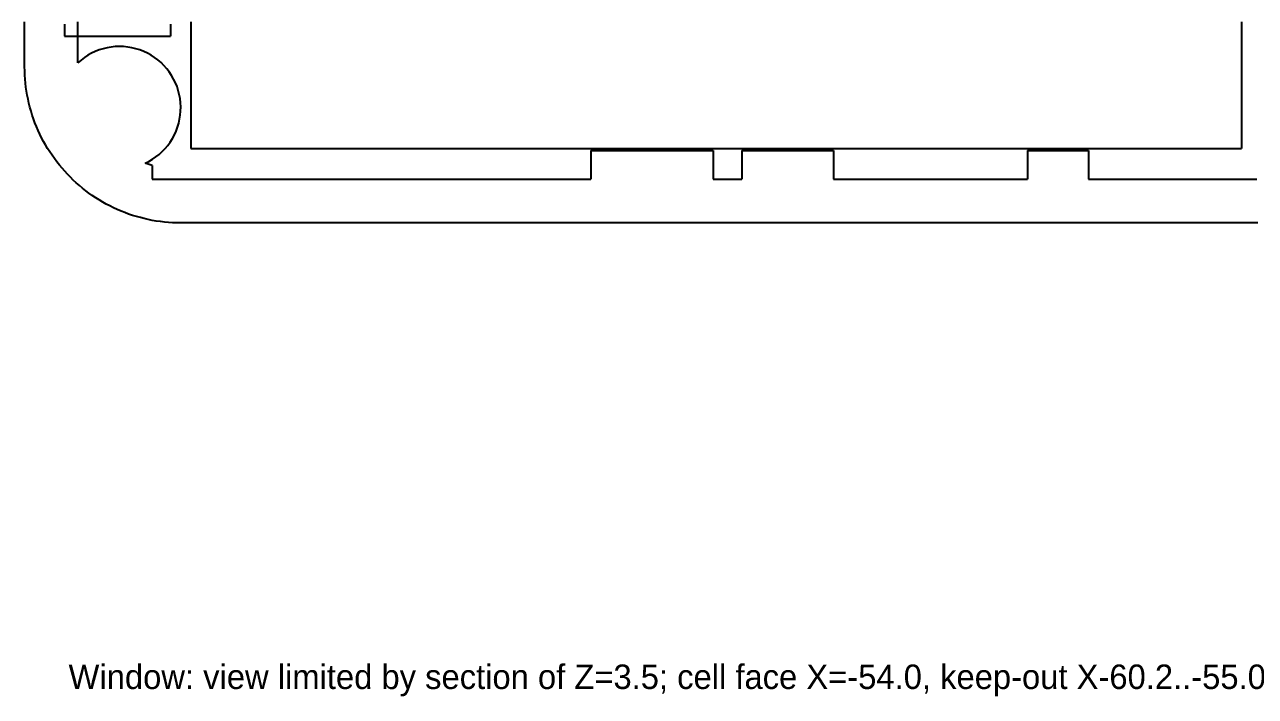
# Model space of a CAD drawing. Header units: metres. Extents: x -65 to 62, y -60 to 37.
# Drawn here: x -62.2 to -1.8, y -60.4 to -27.4 of the extents above; entities that cross this region are included whole.
import ezdxf

# ---------------------------------------------------------------- set-up
doc = ezdxf.new("R2010")
doc.units = ezdxf.units.M
for name, color, linetype in [('AL_Z1.6', 7, 'Continuous'), ('Vol_Ant_LTE_Main_K', 7, 'Continuous'), ('Vol_Battery', 7, 'Continuous')]:
    doc.layers.add(name, color=color, linetype=linetype)

msp = doc.modelspace()

# ---------------------------------------------------------------- linework, layer by layer
at = {"layer": 'AL_Z1.6'}
for points in [[(-62.1533, -29.5), (-62.1533, -29.3), (-62.1533, -29.1), (-62.1533, -28.9), (-62.1533, -28.7), (-62.1533, -28.5), (-62.1533, -28.3), (-62.1533, -28.1), (-62.1533, -27.9), (-62.1533, -27.7), (-62.1533, -27.5), (-62.1533, -27.3)], [(-59.53852, -29.29899), (-59.53852, -29.09831), (-59.53852, -28.89763), (-59.53852, -28.69695), (-59.53852, -28.49628), (-59.53852, -28.2956), (-59.53852, -28.09492), (-59.53852, -27.89424), (-59.53852, -27.69356), (-59.53852, -27.49289), (-59.53852, -27.29221)], [(-56.24718, -34.22589), (-56.06539, -34.13474), (-55.89018, -34.0315), (-55.72237, -33.91662), (-55.56273, -33.79063), (-55.41199, -33.65412), (-55.27085, -33.50771), (-55.13995, -33.35207), (-55.0199, -33.18792), (-54.91124, -33.01602), (-54.81448, -32.83715), (-54.73006, -32.65213), (-54.65836, -32.46182), (-54.59973, -32.26709), (-54.55442, -32.06884), (-54.52265, -31.86797), (-54.50456, -31.66541), (-54.50024, -31.46209), (-54.5097, -31.25895), (-54.5329, -31.05691), (-54.56974, -30.85691), (-54.62004, -30.65986), (-54.68358, -30.46668), (-54.76005, -30.27824), (-54.84912, -30.09542), (-54.95037, -29.91905), (-55.06334, -29.74995), (-55.1875, -29.58888), (-55.32229, -29.4366), (-55.46709, -29.29381), (-55.62123, -29.16115), (-55.784, -29.03924), (-55.95466, -28.92863), (-56.13242, -28.82984), (-56.31647, -28.74333), (-56.50595, -28.66948), (-56.7, -28.60863), (-56.89773, -28.56108), (-57.09822, -28.52703), (-57.30056, -28.50664), (-57.50382, -28.5), (-57.70706, -28.50715), (-57.90935, -28.52806), (-58.10975, -28.56262), (-58.30736, -28.61068), (-58.50125, -28.67202), (-58.69055, -28.74635), (-58.87437, -28.83333), (-59.05188, -28.93257), (-59.22225, -29.04361), (-59.38472, -29.16594), (-59.53852, -29.29899)], [(-54.5, -37.1533), (-54.70034, -37.15068), (-54.90054, -37.14281), (-55.10047, -37.12971), (-55.29999, -37.11137), (-55.49896, -37.08782), (-55.69724, -37.05908), (-55.8947, -37.02514), (-56.09121, -36.98606), (-56.28663, -36.94184), (-56.48082, -36.89252), (-56.67365, -36.83813), (-56.865, -36.77872), (-57.05472, -36.71432), (-57.2427, -36.64497), (-57.42879, -36.57073), (-57.61288, -36.49164), (-57.79483, -36.40776), (-57.97453, -36.31914), (-58.15184, -36.22585), (-58.32665, -36.12795), (-58.49884, -36.02551), (-58.66829, -35.9186), (-58.83488, -35.80728), (-58.9985, -35.69165), (-59.15903, -35.57177), (-59.31638, -35.44773), (-59.47042, -35.31961), (-59.62106, -35.18751), (-59.76818, -35.05151), (-59.9117, -34.9117), (-60.05151, -34.76818), (-60.18751, -34.62106), (-60.31961, -34.47042), (-60.44773, -34.31638), (-60.57177, -34.15903), (-60.69165, -33.9985), (-60.80728, -33.83488), (-60.9186, -33.66829), (-61.02551, -33.49884), (-61.12795, -33.32665), (-61.22585, -33.15184), (-61.31914, -32.97453), (-61.40776, -32.79483), (-61.49164, -32.61288), (-61.57073, -32.42879), (-61.64497, -32.2427), (-61.71432, -32.05472), (-61.77872, -31.865), (-61.83813, -31.67365), (-61.89252, -31.48082), (-61.94184, -31.28663), (-61.98606, -31.09121), (-62.02514, -30.8947), (-62.05908, -30.69724), (-62.08782, -30.49896), (-62.11137, -30.29999), (-62.12971, -30.10047), (-62.14281, -29.90054), (-62.15068, -29.70034), (-62.1533, -29.5)], [(-34.4, -33.6), (-34.4, -33.8), (-34.4, -34), (-34.4, -34.2), (-34.4, -34.4), (-34.4, -34.6), (-34.4, -34.8), (-34.4, -35)], [(-34.4, -33.6), (-34.2, -33.6), (-34, -33.6), (-33.8, -33.6), (-33.6, -33.6), (-33.4, -33.6), (-33.2, -33.6), (-33, -33.6), (-32.8, -33.6), (-32.6, -33.6), (-32.4, -33.6), (-32.2, -33.6), (-32, -33.6), (-31.8, -33.6), (-31.6, -33.6), (-31.4, -33.6), (-31.2, -33.6), (-31, -33.6), (-30.8, -33.6), (-30.6, -33.6), (-30.4, -33.6), (-30.2, -33.6), (-30, -33.6), (-29.8, -33.6), (-29.6, -33.6), (-29.4, -33.6), (-29.2, -33.6), (-29, -33.6), (-28.8, -33.6), (-28.6, -33.6), (-28.4, -33.6)], [(-28.4, -33.6), (-28.4, -33.8), (-28.4, -34), (-28.4, -34.2), (-28.4, -34.4), (-28.4, -34.6), (-28.4, -34.8), (-28.4, -35)], [(-27, -33.6), (-27, -33.8), (-27, -34), (-27, -34.2), (-27, -34.4), (-27, -34.6), (-27, -34.8), (-27, -35)], [(-27, -33.6), (-26.79545, -33.6), (-26.59091, -33.6), (-26.38636, -33.6), (-26.18182, -33.6), (-25.97727, -33.6), (-25.77273, -33.6), (-25.56818, -33.6), (-25.36364, -33.6), (-25.15909, -33.6), (-24.95455, -33.6), (-24.75, -33.6), (-24.54545, -33.6), (-24.34091, -33.6), (-24.13636, -33.6), (-23.93182, -33.6), (-23.72727, -33.6), (-23.52273, -33.6), (-23.31818, -33.6), (-23.11364, -33.6), (-22.90909, -33.6), (-22.70455, -33.6), (-22.5, -33.6)], [(-22.5, -33.6), (-22.5, -33.8), (-22.5, -34), (-22.5, -34.2), (-22.5, -34.4), (-22.5, -34.6), (-22.5, -34.8), (-22.5, -35)], [(-13, -33.6), (-13, -33.8), (-13, -34), (-13, -34.2), (-13, -34.4), (-13, -34.6), (-13, -34.8), (-13, -35)], [(-13, -33.6), (-12.8, -33.6), (-12.6, -33.6), (-12.4, -33.6), (-12.2, -33.6), (-12, -33.6), (-11.8, -33.6), (-11.6, -33.6), (-11.4, -33.6), (-11.2, -33.6), (-11, -33.6), (-10.8, -33.6), (-10.6, -33.6), (-10.4, -33.6), (-10.2, -33.6), (-10, -33.6)], [(-10, -33.6), (-10, -33.8), (-10, -34), (-10, -34.2), (-10, -34.4), (-10, -34.6), (-10, -34.8), (-10, -35)], [(-55.9, -34.34011), (-56.24718, -34.22589)], [(-55.9, -34.34011), (-55.9, -34.56007), (-55.9, -34.78004), (-55.9, -35)], [(-55.9, -35), (-55.69907, -35), (-55.49813, -35), (-55.2972, -35), (-55.09626, -35), (-54.89533, -35), (-54.69439, -35), (-54.49346, -35), (-54.29252, -35), (-54.09159, -35), (-53.89065, -35), (-53.68972, -35), (-53.48879, -35), (-53.28785, -35), (-53.08692, -35), (-52.88598, -35), (-52.68505, -35), (-52.48411, -35), (-52.28318, -35), (-52.08224, -35), (-51.88131, -35), (-51.68037, -35), (-51.47944, -35), (-51.2785, -35), (-51.07757, -35), (-50.87664, -35), (-50.6757, -35), (-50.47477, -35), (-50.27383, -35), (-50.0729, -35), (-49.87196, -35), (-49.67103, -35), (-49.47009, -35), (-49.26916, -35), (-49.06822, -35), (-48.86729, -35), (-48.66636, -35), (-48.46542, -35), (-48.26449, -35), (-48.06355, -35), (-47.86262, -35), (-47.66168, -35), (-47.46075, -35), (-47.25981, -35), (-47.05888, -35), (-46.85794, -35), (-46.65701, -35), (-46.45607, -35), (-46.25514, -35), (-46.05421, -35), (-45.85327, -35), (-45.65234, -35), (-45.4514, -35), (-45.25047, -35), (-45.04953, -35), (-44.8486, -35), (-44.64766, -35), (-44.44673, -35), (-44.24579, -35), (-44.04486, -35), (-43.84393, -35), (-43.64299, -35), (-43.44206, -35), (-43.24112, -35), (-43.04019, -35), (-42.83925, -35), (-42.63832, -35), (-42.43738, -35), (-42.23645, -35), (-42.03551, -35), (-41.83458, -35), (-41.63364, -35), (-41.43271, -35), (-41.23178, -35), (-41.03084, -35), (-40.82991, -35), (-40.62897, -35), (-40.42804, -35), (-40.2271, -35), (-40.02617, -35), (-39.82523, -35), (-39.6243, -35), (-39.42336, -35), (-39.22243, -35), (-39.0215, -35), (-38.82056, -35), (-38.61963, -35), (-38.41869, -35), (-38.21776, -35), (-38.01682, -35), (-37.81589, -35), (-37.61495, -35), (-37.41402, -35), (-37.21308, -35), (-37.01215, -35), (-36.81121, -35), (-36.61028, -35), (-36.40935, -35), (-36.20841, -35), (-36.00748, -35), (-35.80654, -35), (-35.60561, -35), (-35.40467, -35), (-35.20374, -35), (-35.0028, -35), (-34.80187, -35), (-34.60093, -35), (-34.4, -35)], [(-28.4, -35), (-28.2, -35), (-28, -35), (-27.8, -35), (-27.6, -35), (-27.4, -35), (-27.2, -35), (-27, -35)], [(-22.5, -35), (-22.29787, -35), (-22.09574, -35), (-21.89362, -35), (-21.69149, -35), (-21.48936, -35), (-21.28723, -35), (-21.08511, -35), (-20.88298, -35), (-20.68085, -35), (-20.47872, -35), (-20.2766, -35), (-20.07447, -35), (-19.87234, -35), (-19.67021, -35), (-19.46809, -35), (-19.26596, -35), (-19.06383, -35), (-18.8617, -35), (-18.65957, -35), (-18.45745, -35), (-18.25532, -35), (-18.05319, -35), (-17.85106, -35), (-17.64894, -35), (-17.44681, -35), (-17.24468, -35), (-17.04255, -35), (-16.84043, -35), (-16.6383, -35), (-16.43617, -35), (-16.23404, -35), (-16.03191, -35), (-15.82979, -35), (-15.62766, -35), (-15.42553, -35), (-15.2234, -35), (-15.02128, -35), (-14.81915, -35), (-14.61702, -35), (-14.41489, -35), (-14.21277, -35), (-14.01064, -35), (-13.80851, -35), (-13.60638, -35), (-13.40426, -35), (-13.20213, -35), (-13, -35)], [(-10, -35), (-9.79886, -35), (-9.59773, -35), (-9.39659, -35), (-9.19545, -35), (-8.99432, -35), (-8.79318, -35), (-8.59205, -35), (-8.39091, -35), (-8.18977, -35), (-7.98864, -35), (-7.7875, -35), (-7.58636, -35), (-7.38523, -35), (-7.18409, -35), (-6.98295, -35), (-6.78182, -35), (-6.58068, -35), (-6.37955, -35), (-6.17841, -35), (-5.97727, -35), (-5.77614, -35), (-5.575, -35), (-5.37386, -35), (-5.17273, -35), (-4.97159, -35), (-4.77045, -35), (-4.56932, -35), (-4.36818, -35), (-4.16705, -35), (-3.96591, -35), (-3.76477, -35), (-3.56364, -35), (-3.3625, -35), (-3.16136, -35), (-2.96023, -35), (-2.75909, -35), (-2.55795, -35), (-2.35682, -35), (-2.15568, -35), (-1.95455, -35), (-1.75341, -35)], [(-1.7, -37.1533), (-1.9, -37.1533), (-2.1, -37.1533), (-2.3, -37.1533), (-2.5, -37.1533), (-2.7, -37.1533), (-2.9, -37.1533), (-3.1, -37.1533), (-3.3, -37.1533), (-3.5, -37.1533), (-3.7, -37.1533), (-3.9, -37.1533), (-4.1, -37.1533), (-4.3, -37.1533), (-4.5, -37.1533), (-4.7, -37.1533), (-4.9, -37.1533), (-5.1, -37.1533), (-5.3, -37.1533), (-5.5, -37.1533), (-5.7, -37.1533), (-5.9, -37.1533), (-6.1, -37.1533), (-6.3, -37.1533), (-6.5, -37.1533), (-6.7, -37.1533), (-6.9, -37.1533), (-7.1, -37.1533), (-7.3, -37.1533), (-7.5, -37.1533), (-7.7, -37.1533), (-7.9, -37.1533), (-8.1, -37.1533), (-8.3, -37.1533), (-8.5, -37.1533), (-8.7, -37.1533), (-8.9, -37.1533), (-9.1, -37.1533), (-9.3, -37.1533), (-9.5, -37.1533), (-9.7, -37.1533), (-9.9, -37.1533), (-10.1, -37.1533), (-10.3, -37.1533), (-10.5, -37.1533), (-10.7, -37.1533), (-10.9, -37.1533), (-11.1, -37.1533), (-11.3, -37.1533), (-11.5, -37.1533), (-11.7, -37.1533), (-11.9, -37.1533), (-12.1, -37.1533), (-12.3, -37.1533), (-12.5, -37.1533), (-12.7, -37.1533), (-12.9, -37.1533), (-13.1, -37.1533), (-13.3, -37.1533), (-13.5, -37.1533), (-13.7, -37.1533), (-13.9, -37.1533), (-14.1, -37.1533), (-14.3, -37.1533), (-14.5, -37.1533), (-14.7, -37.1533), (-14.9, -37.1533), (-15.1, -37.1533), (-15.3, -37.1533), (-15.5, -37.1533), (-15.7, -37.1533), (-15.9, -37.1533), (-16.1, -37.1533), (-16.3, -37.1533), (-16.5, -37.1533), (-16.7, -37.1533), (-16.9, -37.1533), (-17.1, -37.1533), (-17.3, -37.1533), (-17.5, -37.1533), (-17.7, -37.1533), (-17.9, -37.1533), (-18.1, -37.1533), (-18.3, -37.1533), (-18.5, -37.1533), (-18.7, -37.1533), (-18.9, -37.1533), (-19.1, -37.1533), (-19.3, -37.1533), (-19.5, -37.1533), (-19.7, -37.1533), (-19.9, -37.1533), (-20.1, -37.1533), (-20.3, -37.1533), (-20.5, -37.1533), (-20.7, -37.1533), (-20.9, -37.1533), (-21.1, -37.1533), (-21.3, -37.1533), (-21.5, -37.1533), (-21.7, -37.1533), (-21.9, -37.1533), (-22.1, -37.1533), (-22.3, -37.1533), (-22.5, -37.1533), (-22.7, -37.1533), (-22.9, -37.1533), (-23.1, -37.1533), (-23.3, -37.1533), (-23.5, -37.1533), (-23.7, -37.1533), (-23.9, -37.1533), (-24.1, -37.1533), (-24.3, -37.1533), (-24.5, -37.1533), (-24.7, -37.1533), (-24.9, -37.1533), (-25.1, -37.1533), (-25.3, -37.1533), (-25.5, -37.1533), (-25.7, -37.1533), (-25.9, -37.1533), (-26.1, -37.1533), (-26.3, -37.1533), (-26.5, -37.1533), (-26.7, -37.1533), (-26.9, -37.1533), (-27.1, -37.1533), (-27.3, -37.1533), (-27.5, -37.1533), (-27.7, -37.1533), (-27.9, -37.1533), (-28.1, -37.1533), (-28.3, -37.1533), (-28.5, -37.1533), (-28.7, -37.1533), (-28.9, -37.1533), (-29.1, -37.1533), (-29.3, -37.1533), (-29.5, -37.1533), (-29.7, -37.1533), (-29.9, -37.1533), (-30.1, -37.1533), (-30.3, -37.1533), (-30.5, -37.1533), (-30.7, -37.1533), (-30.9, -37.1533), (-31.1, -37.1533), (-31.3, -37.1533), (-31.5, -37.1533), (-31.7, -37.1533), (-31.9, -37.1533), (-32.1, -37.1533), (-32.3, -37.1533), (-32.5, -37.1533), (-32.7, -37.1533), (-32.9, -37.1533), (-33.1, -37.1533), (-33.3, -37.1533), (-33.5, -37.1533), (-33.7, -37.1533), (-33.9, -37.1533), (-34.1, -37.1533), (-34.3, -37.1533), (-34.5, -37.1533), (-34.7, -37.1533), (-34.9, -37.1533), (-35.1, -37.1533), (-35.3, -37.1533), (-35.5, -37.1533), (-35.7, -37.1533), (-35.9, -37.1533), (-36.1, -37.1533), (-36.3, -37.1533), (-36.5, -37.1533), (-36.7, -37.1533), (-36.9, -37.1533), (-37.1, -37.1533), (-37.3, -37.1533), (-37.5, -37.1533), (-37.7, -37.1533), (-37.9, -37.1533), (-38.1, -37.1533), (-38.3, -37.1533), (-38.5, -37.1533), (-38.7, -37.1533), (-38.9, -37.1533), (-39.1, -37.1533), (-39.3, -37.1533), (-39.5, -37.1533), (-39.7, -37.1533), (-39.9, -37.1533), (-40.1, -37.1533), (-40.3, -37.1533), (-40.5, -37.1533), (-40.7, -37.1533), (-40.9, -37.1533), (-41.1, -37.1533), (-41.3, -37.1533), (-41.5, -37.1533), (-41.7, -37.1533), (-41.9, -37.1533), (-42.1, -37.1533), (-42.3, -37.1533), (-42.5, -37.1533), (-42.7, -37.1533), (-42.9, -37.1533), (-43.1, -37.1533), (-43.3, -37.1533), (-43.5, -37.1533), (-43.7, -37.1533), (-43.9, -37.1533), (-44.1, -37.1533), (-44.3, -37.1533), (-44.5, -37.1533), (-44.7, -37.1533), (-44.9, -37.1533), (-45.1, -37.1533), (-45.3, -37.1533), (-45.5, -37.1533), (-45.7, -37.1533), (-45.9, -37.1533), (-46.1, -37.1533), (-46.3, -37.1533), (-46.5, -37.1533), (-46.7, -37.1533), (-46.9, -37.1533), (-47.1, -37.1533), (-47.3, -37.1533), (-47.5, -37.1533), (-47.7, -37.1533), (-47.9, -37.1533), (-48.1, -37.1533), (-48.3, -37.1533), (-48.5, -37.1533), (-48.7, -37.1533), (-48.9, -37.1533), (-49.1, -37.1533), (-49.3, -37.1533), (-49.5, -37.1533), (-49.7, -37.1533), (-49.9, -37.1533), (-50.1, -37.1533), (-50.3, -37.1533), (-50.5, -37.1533), (-50.7, -37.1533), (-50.9, -37.1533), (-51.1, -37.1533), (-51.3, -37.1533), (-51.5, -37.1533), (-51.7, -37.1533), (-51.9, -37.1533), (-52.1, -37.1533), (-52.3, -37.1533), (-52.5, -37.1533), (-52.7, -37.1533), (-52.9, -37.1533), (-53.1, -37.1533), (-53.3, -37.1533), (-53.5, -37.1533), (-53.7, -37.1533), (-53.9, -37.1533), (-54.1, -37.1533), (-54.3, -37.1533), (-54.5, -37.1533)]]:
    msp.add_lwpolyline(points, dxfattribs=at)
at = {"layer": 'Vol_Ant_LTE_Main_K'}
for points in [[(-60.2, -27.4), (-60.2, -27.6), (-60.2, -27.8), (-60.2, -28)], [(-55, -27.4), (-55, -27.6), (-55, -27.8), (-55, -28)], [(-60.2, -28), (-60, -28), (-59.8, -28), (-59.6, -28), (-59.4, -28), (-59.2, -28), (-59, -28), (-58.8, -28), (-58.6, -28), (-58.4, -28), (-58.2, -28), (-58, -28), (-57.8, -28), (-57.6, -28), (-57.4, -28), (-57.2, -28), (-57, -28), (-56.8, -28), (-56.6, -28), (-56.4, -28), (-56.2, -28), (-56, -28), (-55.8, -28), (-55.6, -28), (-55.4, -28), (-55.2, -28), (-55, -28)]]:
    msp.add_lwpolyline(points, dxfattribs=at)
at = {"layer": 'Vol_Battery'}
for points in [[(-54, -27.3), (-54, -27.5), (-54, -27.7), (-54, -27.9), (-54, -28.1), (-54, -28.3), (-54, -28.5), (-54, -28.7), (-54, -28.9), (-54, -29.1), (-54, -29.3), (-54, -29.5), (-54, -29.7), (-54, -29.9), (-54, -30.1), (-54, -30.3), (-54, -30.5), (-54, -30.7), (-54, -30.9), (-54, -31.1), (-54, -31.3), (-54, -31.5), (-54, -31.7), (-54, -31.9), (-54, -32.1), (-54, -32.3), (-54, -32.5), (-54, -32.7), (-54, -32.9), (-54, -33.1), (-54, -33.3), (-54, -33.5)], [(-2.5, -27.3), (-2.5, -27.5), (-2.5, -27.7), (-2.5, -27.9), (-2.5, -28.1), (-2.5, -28.3), (-2.5, -28.5), (-2.5, -28.7), (-2.5, -28.9), (-2.5, -29.1), (-2.5, -29.3), (-2.5, -29.5), (-2.5, -29.7), (-2.5, -29.9), (-2.5, -30.1), (-2.5, -30.3), (-2.5, -30.5), (-2.5, -30.7), (-2.5, -30.9), (-2.5, -31.1), (-2.5, -31.3), (-2.5, -31.5), (-2.5, -31.7), (-2.5, -31.9), (-2.5, -32.1), (-2.5, -32.3), (-2.5, -32.5), (-2.5, -32.7), (-2.5, -32.9), (-2.5, -33.1), (-2.5, -33.3), (-2.5, -33.5)], [(-54, -33.5), (-53.79961, -33.5), (-53.59922, -33.5), (-53.39883, -33.5), (-53.19844, -33.5), (-52.99805, -33.5), (-52.79767, -33.5), (-52.59728, -33.5), (-52.39689, -33.5), (-52.1965, -33.5), (-51.99611, -33.5), (-51.79572, -33.5), (-51.59533, -33.5), (-51.39494, -33.5), (-51.19455, -33.5), (-50.99416, -33.5), (-50.79377, -33.5), (-50.59339, -33.5), (-50.393, -33.5), (-50.19261, -33.5), (-49.99222, -33.5), (-49.79183, -33.5), (-49.59144, -33.5), (-49.39105, -33.5), (-49.19066, -33.5), (-48.99027, -33.5), (-48.78988, -33.5), (-48.58949, -33.5), (-48.38911, -33.5), (-48.18872, -33.5), (-47.98833, -33.5), (-47.78794, -33.5), (-47.58755, -33.5), (-47.38716, -33.5), (-47.18677, -33.5), (-46.98638, -33.5), (-46.78599, -33.5), (-46.5856, -33.5), (-46.38521, -33.5), (-46.18482, -33.5), (-45.98444, -33.5), (-45.78405, -33.5), (-45.58366, -33.5), (-45.38327, -33.5), (-45.18288, -33.5), (-44.98249, -33.5), (-44.7821, -33.5), (-44.58171, -33.5), (-44.38132, -33.5), (-44.18093, -33.5), (-43.98054, -33.5), (-43.78016, -33.5), (-43.57977, -33.5), (-43.37938, -33.5), (-43.17899, -33.5), (-42.9786, -33.5), (-42.77821, -33.5), (-42.57782, -33.5), (-42.37743, -33.5), (-42.17704, -33.5), (-41.97665, -33.5), (-41.77626, -33.5), (-41.57588, -33.5), (-41.37549, -33.5), (-41.1751, -33.5), (-40.97471, -33.5), (-40.77432, -33.5), (-40.57393, -33.5), (-40.37354, -33.5), (-40.17315, -33.5), (-39.97276, -33.5), (-39.77237, -33.5), (-39.57198, -33.5), (-39.3716, -33.5), (-39.17121, -33.5), (-38.97082, -33.5), (-38.77043, -33.5), (-38.57004, -33.5), (-38.36965, -33.5), (-38.16926, -33.5), (-37.96887, -33.5), (-37.76848, -33.5), (-37.56809, -33.5), (-37.3677, -33.5), (-37.16732, -33.5), (-36.96693, -33.5), (-36.76654, -33.5), (-36.56615, -33.5), (-36.36576, -33.5), (-36.16537, -33.5), (-35.96498, -33.5), (-35.76459, -33.5), (-35.5642, -33.5), (-35.36381, -33.5), (-35.16342, -33.5), (-34.96304, -33.5), (-34.76265, -33.5), (-34.56226, -33.5), (-34.36187, -33.5), (-34.16148, -33.5), (-33.96109, -33.5), (-33.7607, -33.5), (-33.56031, -33.5), (-33.35992, -33.5), (-33.15953, -33.5), (-32.95914, -33.5), (-32.75875, -33.5), (-32.55837, -33.5), (-32.35798, -33.5), (-32.15759, -33.5), (-31.9572, -33.5), (-31.75681, -33.5), (-31.55642, -33.5), (-31.35603, -33.5), (-31.15564, -33.5), (-30.95525, -33.5), (-30.75486, -33.5), (-30.55447, -33.5), (-30.35409, -33.5), (-30.1537, -33.5), (-29.95331, -33.5), (-29.75292, -33.5), (-29.55253, -33.5), (-29.35214, -33.5), (-29.15175, -33.5), (-28.95136, -33.5), (-28.75097, -33.5), (-28.55058, -33.5), (-28.35019, -33.5), (-28.14981, -33.5), (-27.94942, -33.5), (-27.74903, -33.5), (-27.54864, -33.5), (-27.34825, -33.5), (-27.14786, -33.5), (-26.94747, -33.5), (-26.74708, -33.5), (-26.54669, -33.5), (-26.3463, -33.5), (-26.14591, -33.5), (-25.94553, -33.5), (-25.74514, -33.5), (-25.54475, -33.5), (-25.34436, -33.5), (-25.14397, -33.5), (-24.94358, -33.5), (-24.74319, -33.5), (-24.5428, -33.5), (-24.34241, -33.5), (-24.14202, -33.5), (-23.94163, -33.5), (-23.74125, -33.5), (-23.54086, -33.5), (-23.34047, -33.5), (-23.14008, -33.5), (-22.93969, -33.5), (-22.7393, -33.5), (-22.53891, -33.5), (-22.33852, -33.5), (-22.13813, -33.5), (-21.93774, -33.5), (-21.73735, -33.5), (-21.53696, -33.5), (-21.33658, -33.5), (-21.13619, -33.5), (-20.9358, -33.5), (-20.73541, -33.5), (-20.53502, -33.5), (-20.33463, -33.5), (-20.13424, -33.5), (-19.93385, -33.5), (-19.73346, -33.5), (-19.53307, -33.5), (-19.33268, -33.5), (-19.1323, -33.5), (-18.93191, -33.5), (-18.73152, -33.5), (-18.53113, -33.5), (-18.33074, -33.5), (-18.13035, -33.5), (-17.92996, -33.5), (-17.72957, -33.5), (-17.52918, -33.5), (-17.32879, -33.5), (-17.1284, -33.5), (-16.92802, -33.5), (-16.72763, -33.5), (-16.52724, -33.5), (-16.32685, -33.5), (-16.12646, -33.5), (-15.92607, -33.5), (-15.72568, -33.5), (-15.52529, -33.5), (-15.3249, -33.5), (-15.12451, -33.5), (-14.92412, -33.5), (-14.72374, -33.5), (-14.52335, -33.5), (-14.32296, -33.5), (-14.12257, -33.5), (-13.92218, -33.5), (-13.72179, -33.5), (-13.5214, -33.5), (-13.32101, -33.5), (-13.12062, -33.5), (-12.92023, -33.5), (-12.71984, -33.5), (-12.51946, -33.5), (-12.31907, -33.5), (-12.11868, -33.5), (-11.91829, -33.5), (-11.7179, -33.5), (-11.51751, -33.5), (-11.31712, -33.5), (-11.11673, -33.5), (-10.91634, -33.5), (-10.71595, -33.5), (-10.51556, -33.5), (-10.31518, -33.5), (-10.11479, -33.5), (-9.9144, -33.5), (-9.71401, -33.5), (-9.51362, -33.5), (-9.31323, -33.5), (-9.11284, -33.5), (-8.91245, -33.5), (-8.71206, -33.5), (-8.51167, -33.5), (-8.31128, -33.5), (-8.11089, -33.5), (-7.91051, -33.5), (-7.71012, -33.5), (-7.50973, -33.5), (-7.30934, -33.5), (-7.10895, -33.5), (-6.90856, -33.5), (-6.70817, -33.5), (-6.50778, -33.5), (-6.30739, -33.5), (-6.107, -33.5), (-5.90661, -33.5), (-5.70623, -33.5), (-5.50584, -33.5), (-5.30545, -33.5), (-5.10506, -33.5), (-4.90467, -33.5), (-4.70428, -33.5), (-4.50389, -33.5), (-4.3035, -33.5), (-4.10311, -33.5), (-3.90272, -33.5), (-3.70233, -33.5), (-3.50195, -33.5), (-3.30156, -33.5), (-3.10117, -33.5), (-2.90078, -33.5), (-2.70039, -33.5), (-2.5, -33.5)]]:
    msp.add_lwpolyline(points, dxfattribs=at)

# ---------------------------------------------------------------- texts
msp.add_text('Window: view limited by section of Z=3.5; cell face X=-54.0, keep-out X-60.2..-55.0, FPC X-60.4..-60.2; floor top Z1.5', height=1.2).set_placement((-60, -60))

doc.saveas('drawing.dxf')
